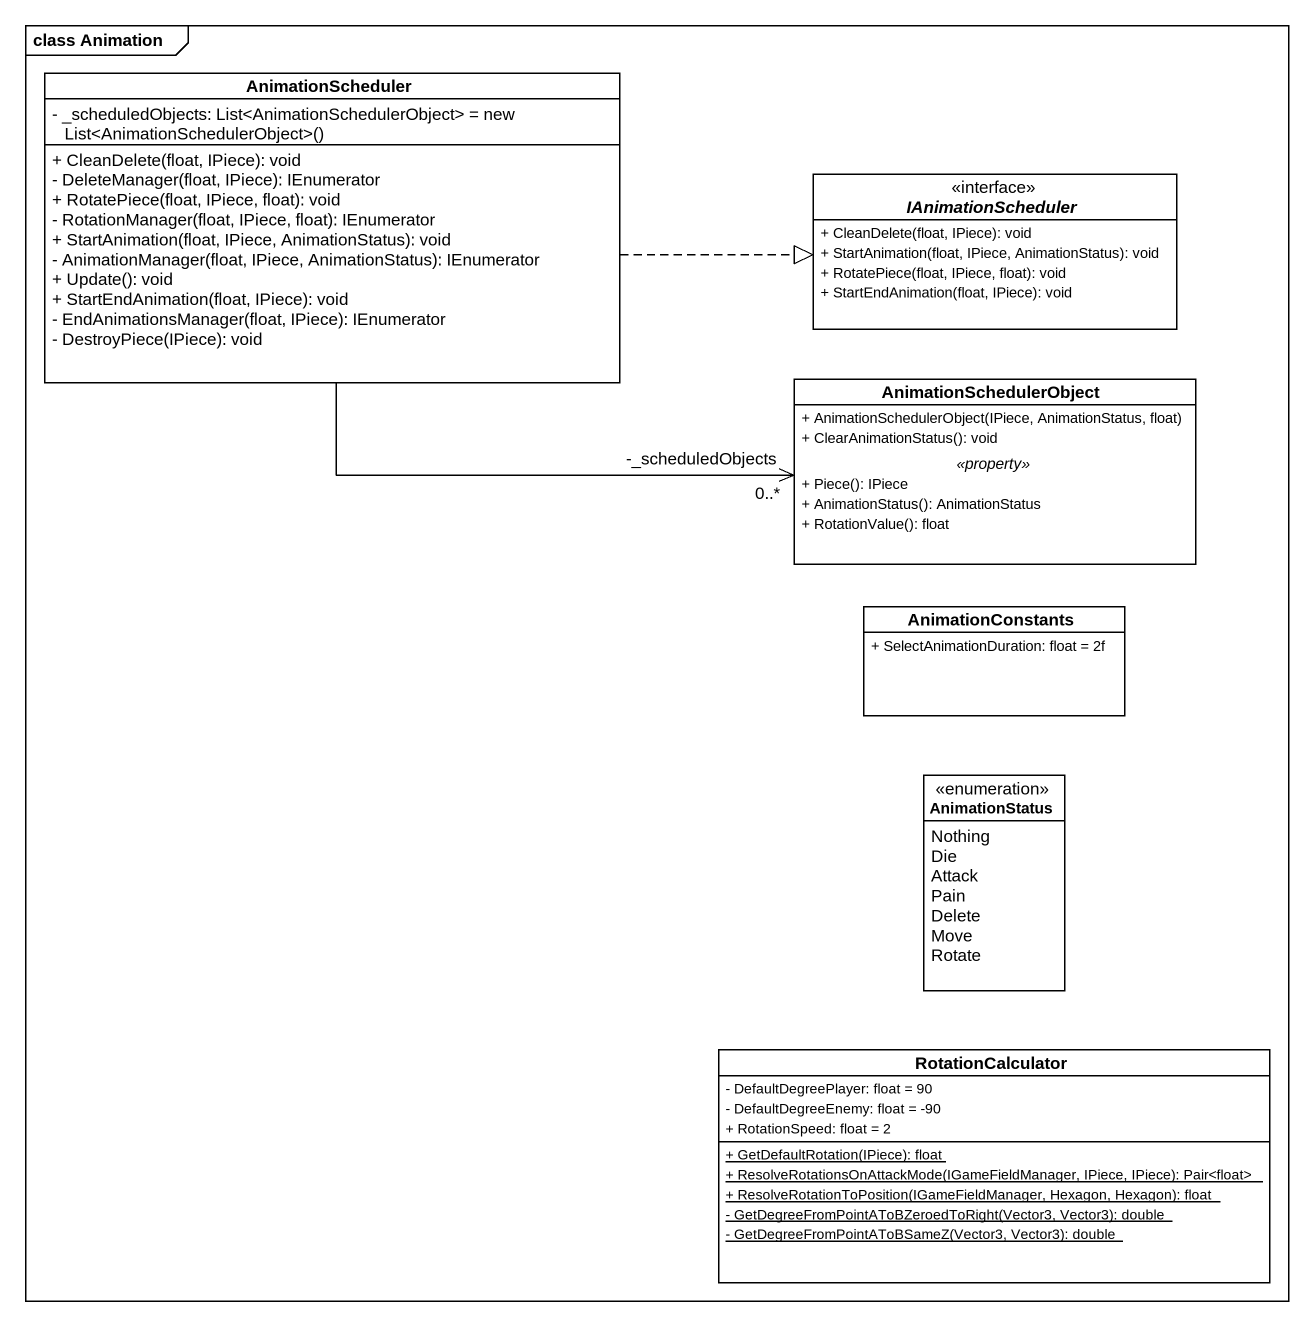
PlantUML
@startuml
mainframe class Animation
hide circle
hide empty members
skinparam classAttributeIconSize 0
class AnimationScheduler {
  {field} - _scheduledObjects: List<AnimationSchedulerObject> = new List<AnimationSchedulerObject>()
  + CleanDelete(float, IPiece): void
  - DeleteManager(float, IPiece): IEnumerator
  + RotatePiece(float, IPiece, float): void
  - RotationManager(float, IPiece, float): IEnumerator
  + StartAnimation(float, IPiece, AnimationStatus): void
  - AnimationManager(float, IPiece, AnimationStatus): IEnumerator
  + Update(): void
  + StartEndAnimation(float, IPiece): void
  - EndAnimationsManager(float, IPiece): IEnumerator
  - DestroyPiece(IPiece): void
}
interface IAnimationScheduler {
  + CleanDelete(float, IPiece): void
  + StartAnimation(float, IPiece, AnimationStatus): void
  + RotatePiece(float, IPiece, float): void
  + StartEndAnimation(float, IPiece): void
}
class AnimationSchedulerObject {
  + AnimationSchedulerObject(IPiece, AnimationStatus, float)
  + ClearAnimationStatus(): void
  .. <<property>> ..
  + Piece(): IPiece
  + AnimationStatus(): AnimationStatus
  + RotationValue(): float
}
class AnimationConstants {
  + SelectAnimationDuration: float = 2f
}
enum AnimationStatus {
  Nothing
  Die
  Attack
  Pain
  Delete
  Move
  Rotate
}
class RotationCalculator {
  - DefaultDegreePlayer: float = 90
  - DefaultDegreeEnemy: float = -90
  + RotationSpeed: float = 2
  {static} + GetDefaultRotation(IPiece): float
  {static} + ResolveRotationsOnAttackMode(IGameFieldManager, IPiece, IPiece): Pair<float>
  {static} + ResolveRotationToPosition(IGameFieldManager, Hexagon, Hexagon): float
  {static} - GetDegreeFromPointAToBZeroedToRight(Vector3, Vector3): double
  {static} - GetDegreeFromPointAToBSameZ(Vector3, Vector3): double
}
AnimationScheduler .right.|> IAnimationScheduler
AnimationScheduler -right-> "-_scheduledObjects\n0..*" AnimationSchedulerObject
@enduml
